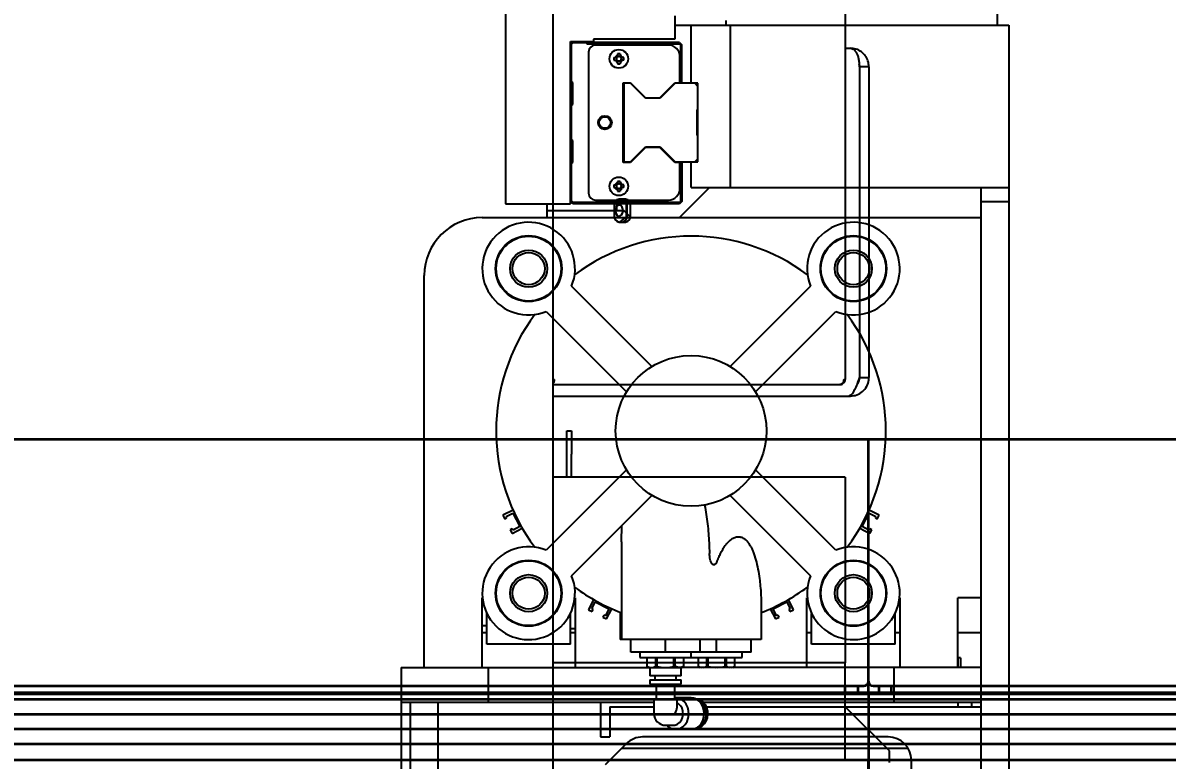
# Model space of a CAD drawing. Header units: inches. Extents: x 16559 to 58559, y 6500 to 36200.
# Drawn here: x 24480 to 24973.3, y 29942.3 to 30260.3 of the extents above; entities that cross this region are included whole.
import ezdxf

# ---------------------------------------------------------------- set-up
doc = ezdxf.new("R2010")
doc.units = ezdxf.units.IN
doc.header["$LTSCALE"] = 300
doc.layers.add('GUIDE', color=4, linetype='Continuous', lineweight=35)
for name, color, linetype in [('MACCHINA', 40, 'Continuous'), ('MORSE', 41, 'Continuous'), ('QUOTE', 7, 'Continuous')]:
    doc.layers.add(name, color=color, linetype=linetype)
doc.styles.get("Standard").update_dxf_attribs({"font": 'romans.shx'})
doc.dimstyles.new('sc1a100', dxfattribs={"dimscale": 100, "dimtxt": 3, "dimasz": 3, "dimexe": 0, "dimexo": 0, "dimgap": 1, "dimtad": 1, "dimzin": 12, "dimdsep": 46, "dimtxsty": 'Standard', "dimblk": 'CLOSEDBLANK', "dimcen": 1, "dimclrd": 253, "dimclre": 253, "dimclrt": 2, "dimadec": 0, "dimazin": 3, "dimtfac": 1, "dimtmove": 0, "dimatfit": 1, "dimldrblk": 'CLOSEDBLANK', "dimfxl": 1, "dimtolj": 1, "dimtzin": 0, "dimarcsym": 0})
doc.dimstyles.new('sc1a100_pollici', dxfattribs={"dimscale": 100, "dimtxt": 3, "dimasz": 3, "dimexe": 0, "dimexo": 0, "dimgap": 1, "dimtad": 1, "dimzin": 12, "dimdsep": 46, "dimtxsty": 'Standard', "dimblk": 'CLOSEDBLANK', "dimcen": 1, "dimclrd": 253, "dimclre": 253, "dimclrt": 2, "dimadec": 0, "dimazin": 3, "dimtfac": 1, "dimtmove": 0, "dimatfit": 1, "dimldrblk": 'CLOSEDBLANK', "dimfxl": 1, "dimtolj": 1, "dimtzin": 0, "dimarcsym": 0})

# ---------------------------------------------------------------- blocks, each defined once
blk = doc.blocks.new('A$C2460d640')
at = {"layer": 'GUIDE'}
for p, q in [((0, 413.29), (-2000, 413.29)), ((0, 413.05), (0, 413.29)), ((0, 349.36), (0, 413.05)), ((0, 345.6), (0, 349.36)), ((0, 309), (0, 345.6)), ((-1998, 307), (-2, 307)), ((-10, 304), (-10, 307)), ((-4.5, 304), (-4.5, 307)), ((0, 304), (0, 309)), ((0, 304), (-2000, 304)), ((0, 303.5), (-2000, 303.5)), ((0, 301.14), (-2000, 301.14)), ((0, 304), (0, 303.5)), ((0, 303.5), (0, 301.14)), ((0, 301.14), (0, 294.64)), ((0, 294.64), (-2000, 294.64)), ((0, 294.64), (0, 288.36)), ((0, 288.36), (-2000, 288.36)), ((0, 288.36), (0, 281.86)), ((0, 281.86), (-2000, 281.86)), ((0, 281.86), (0, 275)), ((0, 275), (-2200, 275)), ((0, 269), (0, 275))]:
    blk.add_line(p, q, dxfattribs=at)
blk.add_arc((-2, 309), 2, 270, 0, dxfattribs=at)
blk = doc.blocks.new('A$C17fb79fa')
at = {"layer": 'GUIDE'}
for p, q in [((2000, 413.29), (0, 413.29)), ((0, 413.05), (0, 413.29)), ((0, 349.36), (0, 413.05)), ((0, 345.6), (0, 349.36)), ((0, 309), (0, 345.6)), ((2, 307), (1998, 307)), ((4.5, 307), (4.5, 304)), ((10, 304), (10, 307)), ((4000, 304), (0, 304)), ((0, 304), (0, 303.5)), ((4000, 303.5), (0, 303.5)), ((0, 303.5), (0, 301.14)), ((4000, 301.14), (0, 301.14)), ((0, 301.14), (0, 294.64)), ((4000, 294.64), (0, 294.64)), ((0, 294.64), (0, 288.36)), ((4000, 288.36), (0, 288.36)), ((0, 288.36), (0, 281.86)), ((4000, 281.86), (0, 281.86)), ((0, 281.86), (0, 275)), ((4000, 275), (0, 275)), ((0, 275), (0, 269))]:
    blk.add_line(p, q, dxfattribs=at)
blk.add_arc((2, 309), 2, 180, 270, dxfattribs=at)
blk = doc.blocks.new('A$Ced154922')
at = {"layer": 'MACCHINA', "linetype": 'Continuous', "lineweight": 25}
for p, q in [((964, 1712.83), (964, -434.77)), ((1090, 1712.83), (1090, -232.77)), ((1090, -89.97), (1092.2, -89.97)), ((1096.13, -97.97), (1096.13, -231.97)), ((1100.2, -97.97), (1096.2, -97.97)), ((1096.2, -97.97), (1096.2, -231.97)), ((1100.2, -97.97), (1100.2, -231.97)), ((990.8, -156.15), (992.21, -155)), ((992.12, -155.02), (990.86, -156.04)), ((995.31, -154.97), (992.49, -154.97)), ((992.79, -154.97), (995.7, -157.34)), ((995.7, -157.34), (995.7, -162.54)), ((995.7, -162.6), (995.7, -157.34)), ((990.36, -157.97), (990.36, -161.97)), ((995.7, -162.54), (992.72, -164.97)), ((992.79, -164.97), (995.7, -162.6)), ((995.63, -162.6), (995.7, -162.6)), ((996.02, -161.97), (996.02, -157.97)), ((997.44, -161.97), (997.44, -157.97)), ((992.3, -164.96), (990.75, -163.69)), ((990.86, -163.9), (992.12, -164.93)), ((992.49, -164.97), (995.31, -164.97)), ((964, -232.77), (964.64, -232.77)), ((964, -234.97), (1087.69, -234.97)), ((1087.69, -234.97), (1087.8, -234.97)), ((1089.36, -232.77), (1090, -232.77)), ((1096.2, -231.97), (1100.2, -231.97)), ((964, -239.97), (1091.49, -239.97)), ((1091.49, -239.97), (1092.2, -239.97)), ((1092.2, -239.97), (1092.2, -239.64)), ((970, -254.97), (972, -254.97)), ((970, -264.97), (970, -254.97)), ((972, -254.97), (972, -264.97)), ((970, -274.97), (970, -264.97)), ((972, -274.97), (972, -264.97)), ((1090, -274.97), (964, -274.97)), ((1090, -274.97), (1090, -282.97)), ((1090, -282.97), (1090, -346.97)), ((1090, -346.97), (1090, -354.97)), ((1090, -354.97), (964, -354.97)), ((1090, -394.31), (1090, -354.97)), ((1109, -392.97), (1090, -373.97)), ((1090, -397.14), (1090, -394.31)), ((1109, -397.97), (1109, -392.97))]:
    blk.add_line(p, q, dxfattribs=at)
at = {"layer": 'MACCHINA', "linetype": 'Continuous', "lineweight": 25, "flags": 128}
blk.add_lwpolyline([(991.67, -162.02), (992.3, -162.32), (992.96, -162.26), (993.55, -161.85), (993.99, -161.14), (994.2, -160.26), (994.16, -159.32), (993.87, -158.48), (993.37, -157.86), (992.74, -157.56), (992.08, -157.62), (991.49, -158.04), (991.05, -158.74), (990.84, -159.63), (990.88, -160.56), (991.17, -161.4), (991.67, -162.02)], dxfattribs=at)
at = {"layer": 'MACCHINA', "linetype": 'Continuous', "lineweight": 25}
for centre, start, end in [((993.02, -157.6), 101.4218, 188.0495), ((993.37, -157.6), 351.9505, 78.5782), ((994.78, -157.6), 351.9505, 78.5782), ((993.02, -162.35), 171.9505, 258.5782), ((993.37, -162.35), 281.4218, 8.0495), ((994.78, -162.35), 281.4218, 8.0495)]:
    blk.add_arc(centre, 2.68, start, end, dxfattribs=at)
for points, knots in [([(1092.2, -89.97), (1092.49, -90.01), (1093.02, -90.08), (1093.67, -90.52), (1094.15, -90.99), (1094.48, -91.41), (1094.88, -92.02), (1095.31, -92.95), (1095.71, -94.39), (1095.99, -96.09), (1096.08, -97.33), (1096.13, -97.97)], [0, 0, 0, 0, 0.146953, 0.273158, 0.345813, 0.409254, 0.463507, 0.58829, 0.718749, 0.855739, 1, 1, 1, 1]), ([(1100.2, -97.97), (1100.12, -97.11), (1099.95, -95.39), (1098.72, -93.12), (1096.92, -91.36), (1094.69, -90.19), (1093.02, -90.04), (1092.2, -89.97)], [0, 0, 0, 0, 0.194579, 0.388844, 0.580046, 0.79382, 1, 1, 1, 1]), ([(1096.2, -97.97), (1096.19, -97.57), (1096.18, -97.17), (1096.03, -96.83), (1096.03, -96.83)], [0, 0, 0, 0, 0.976432, 1, 1, 1, 1]), ([(964, -234.57), (964.09, -234.5), (964.34, -234.28), (964.6, -233.63), (964.63, -233.06), (964.64, -232.77)], [0, 0, 0, 0, 0.205436, 0.602718, 1, 1, 1, 1]), ([(1096.13, -231.97), (1095.78, -232.93), (1095.07, -234.85), (1094.01, -237.36), (1092.94, -239.17), (1092.1, -239.9), (1091.62, -239.96), (1091.49, -239.97)], [0, 0, 0, 0, 0.22889, 0.457838, 0.686786, 0.915734, 1, 1, 1, 1]), ([(1092.2, -239.97), (1093.16, -239.87), (1095.08, -239.67), (1097.59, -238.11), (1099.4, -235.83), (1100.13, -233.63), (1100.19, -232.32), (1100.2, -231.97)], [0, 0, 0, 0, 0.22889, 0.457838, 0.686786, 0.915734, 1, 1, 1, 1]), ([(1095.08, -234.72), (1095.1, -234.71), (1095.58, -234.37), (1096.05, -233.36), (1096.15, -232.39), (1096.2, -231.97)], [0, 0, 0, 0, 0.029849, 0.579165, 1, 1, 1, 1])]:
    blk.add_open_spline(points, degree=3, knots=knots, dxfattribs=at)
for points in [[(1089.36, -232.77), (1089.32, -233.06), (1089.26, -233.64), (1088.87, -234.36), (1088.33, -234.87), (1087.9, -234.94), (1087.69, -234.97)], [(1087.8, -234.97), (1088.09, -234.94), (1088.66, -234.87), (1089.39, -234.36), (1089.9, -233.64), (1089.97, -233.06), (1090, -232.77)]]:
    blk.add_open_spline(points, degree=3, dxfattribs=at)
blk = doc.blocks.new('A$C35a7cedc1')
at = {"layer": 'MORSE'}
for p, q in [((-156.5, -35.25), (-156.5, -157)), ((55.5, -50), (55.5, -80)), ((-83.5, -76), (-83.5, -86)), ((-61.5, -78), (-61.5, -80)), ((-83.5, -80), (60.5, -80)), ((-76.5, -105), (-76.5, -80)), ((-59.5, -150), (-59.5, -80)), ((60.5, -80), (60.5, -689)), ((-128.5, -87), (-118.5, -87)), ((-128.5, -157), (-128.5, -87)), ((-128.5, -88), (-127.5, -87)), ((-128.5, -88), (-128, -88.21)), ((-128, -88.21), (-127.29, -87.5)), ((-128, -104.29), (-128, -88.21)), ((-127.5, -87), (-127.29, -87.5)), ((-127.29, -87.5), (-121.71, -87.5)), ((-121.5, -87), (-121.71, -87.5)), ((-121.71, -87.5), (-121.21, -88)), ((-121, -87.5), (-121.5, -87)), ((-121, -87.5), (-121.21, -88)), ((-121.21, -88), (-81, -88)), ((-81.5, -87.5), (-121, -87.5)), ((-83.5, -86), (-118.5, -86)), ((-118.5, -86), (-118.5, -87)), ((-86.27, -88.58), (-117.63, -88.58)), ((-81.5, -87.5), (-80.5, -88.5)), ((-81, -88), (-81, -105)), ((-80.5, -105), (-80.5, -88.5)), ((-120.63, -91.58), (-120.63, -152.42)), ((-108.2, -93.92), (-108.98, -93.15)), ((-108.2, -92.38), (-108.2, -93.92)), ((-107.05, -93.47), (-108.2, -93.47)), ((-107.05, -92.38), (-107.05, -93.92)), ((-107.05, -93.92), (-106.28, -93.15)), ((-81.27, -104.8), (-81.27, -93.58)), ((-109.75, -93.92), (-108.2, -93.92)), ((-109.75, -95.07), (-108.2, -95.07)), ((-108.2, -95.07), (-108.98, -95.85)), ((-108.66, -93.92), (-108.66, -95.07)), ((-108.2, -95.07), (-108.2, -96.62)), ((-107.05, -95.53), (-108.2, -95.53)), ((-105.5, -93.92), (-107.05, -93.92)), ((-107.05, -95.07), (-107.05, -96.62)), ((-107.05, -95.07), (-106.28, -95.85)), ((-105.5, -95.07), (-107.05, -95.07)), ((-106.59, -93.92), (-106.59, -95.07)), ((-128.5, -104.5), (-128, -104.29)), ((-128, -105), (-128.5, -104.5)), ((-127.5, -104.79), (-128, -104.29)), ((-128, -105), (-127.5, -104.79)), ((-128, -105), (-128, -114)), ((-127.5, -114.21), (-127.5, -104.79)), ((-105.7, -104.8), (-102.56, -104.8)), ((-105.7, -139.2), (-105.7, -104.8)), ((-102.64, -105), (-105.5, -105)), ((-105.5, -105), (-105.5, -139)), ((-105, -105), (-105.5, -105.5)), ((-96.14, -111.5), (-102.64, -105)), ((-102.56, -104.8), (-96.06, -111.3)), ((-89.94, -111.3), (-83.44, -104.8)), ((-83.36, -105), (-89.86, -111.5)), ((-83.44, -104.8), (-81.27, -104.8)), ((-73.5, -105), (-83.36, -105)), ((-73.5, -106.4), (-74.9, -105)), ((-73.5, -139), (-73.5, -105)), ((-128, -110), (-128.5, -110)), ((-89.86, -111.5), (-96.14, -111.5)), ((-96.06, -111.3), (-89.94, -111.3)), ((-128.5, -114.5), (-128, -114)), ((-128.5, -114.5), (-128, -114.71)), ((-128, -114), (-127.5, -114.21)), ((-128, -114.71), (-127.5, -114.21)), ((-128, -129.29), (-128, -114.71)), ((-73.9, -116.5), (-73.5, -116.1)), ((-73.9, -127.5), (-73.9, -116.5)), ((-73.5, -118), (-73.9, -118)), ((-73.9, -126), (-73.5, -126)), ((-73.5, -127.9), (-73.9, -127.5)), ((-128.5, -129.5), (-128, -129.29)), ((-128, -130), (-128.5, -129.5)), ((-127.5, -129.79), (-128, -129.29)), ((-128, -130), (-127.5, -129.79)), ((-128, -130), (-128, -139)), ((-127.5, -139.21), (-127.5, -129.79)), ((-102.64, -139), (-96.14, -132.5)), ((-96.06, -132.7), (-102.56, -139.2)), ((-96.14, -132.5), (-89.86, -132.5)), ((-89.94, -132.7), (-96.06, -132.7)), ((-83.44, -139.2), (-89.94, -132.7)), ((-89.86, -132.5), (-83.36, -139)), ((-74.9, -139), (-73.5, -137.6)), ((-128.5, -139.5), (-128, -139)), ((-128, -139.71), (-128.5, -139.5)), ((-128, -139), (-127.5, -139.21)), ((-128, -139.71), (-127.5, -139.21)), ((-128, -155.79), (-128, -139.71)), ((-102.56, -139.2), (-105.7, -139.2)), ((-105.5, -138.5), (-105, -139)), ((-105.5, -139), (-102.64, -139)), ((-81.27, -139.2), (-83.44, -139.2)), ((-83.36, -139), (-73.5, -139)), ((-81.27, -150.42), (-81.27, -139.2)), ((-81, -139), (-81, -156.5)), ((-80.5, -139), (-80.5, -156)), ((-76.5, -150), (-76.5, -139)), ((-108.2, -147.38), (-108.2, -148.92)), ((-107.05, -147.38), (-107.05, -148.92)), ((-109.75, -148.92), (-108.2, -148.92)), ((-109.75, -150.07), (-108.2, -150.07)), ((-108.2, -148.92), (-108.98, -148.15)), ((-108.2, -150.07), (-108.98, -150.85)), ((-108.66, -148.92), (-108.66, -150.07)), ((-107.05, -148.47), (-108.2, -148.47)), ((-108.2, -150.07), (-108.2, -151.62)), ((-107.05, -150.53), (-108.2, -150.53)), ((-107.05, -148.92), (-106.28, -148.15)), ((-105.5, -148.92), (-107.05, -148.92)), ((-107.05, -150.07), (-106.28, -150.85)), ((-105.5, -150.07), (-107.05, -150.07)), ((-107.05, -150.07), (-107.05, -151.62)), ((-106.59, -148.92), (-106.59, -150.07)), ((-68.5, -150), (-81.5, -163)), ((-76.5, -150), (60.5, -150)), ((48.5, -150), (48.5, -699.5)), ((-156.5, -157), (-128.5, -157)), ((-138.5, -163), (-138.5, -157)), ((-128, -155.79), (-128.5, -156)), ((-127.5, -157), (-128.5, -156)), ((-127.29, -156.5), (-128, -155.79)), ((-127.29, -156.5), (-127.5, -157)), ((-81.5, -157), (-127.5, -157)), ((-81, -156.5), (-127.29, -156.5)), ((-117.63, -155.42), (-86.27, -155.42)), ((-108.5, -160), (-108.5, -157)), ((-80.5, -156), (-81.5, -157)), ((48.5, -156), (60.5, -156)), ((-138.5, -160), (-105.5, -160)), ((-102.5, -163), (-105.5, -160)), ((-166.5, -163), (48.5, -163)), ((-191.5, -357), (-191.5, -188)), ((-93.34, -227.2), (-127.98, -192.56)), ((-25.02, -192.56), (-59.66, -227.2)), ((-138.94, -203.52), (-104.3, -238.16)), ((-48.7, -238.16), (-14.06, -203.52)), ((-104.3, -271.84), (-138.94, -306.48)), ((-14.06, -306.48), (-48.7, -271.84)), ((-127.98, -317.44), (-93.34, -282.8)), ((-59.66, -282.8), (-25.02, -317.44)), ((-153.24, -289.16), (-157.62, -291.39)), ((-156.23, -291.92), (-153.29, -290.42)), ((-153.29, -290.42), (-150.29, -296.3)), ((-2.71, -296.3), (0.29, -290.42)), ((4.62, -291.39), (0.24, -289.16)), ((0.29, -290.42), (3.23, -291.92)), ((-157.62, -291.39), (-156.8, -293)), ((-156.8, -293), (-155.91, -292.54)), ((-155.91, -292.54), (-156.23, -291.92)), ((-106.5, -302.91), (-106.38, -295.84)), ((3.23, -291.92), (2.91, -292.54)), ((2.91, -292.54), (3.8, -293)), ((3.8, -293), (4.62, -291.39)), ((-153.55, -297.18), (-154.44, -297.63)), ((-154.44, -297.63), (-153.62, -299.23)), ((-153.62, -299.23), (-149.24, -297)), ((-153.23, -297.8), (-153.55, -297.18)), ((-150.29, -296.3), (-153.23, -297.8)), ((-3.76, -297), (0.62, -299.23)), ((0.23, -297.8), (-2.71, -296.3)), ((0.55, -297.18), (0.23, -297.8)), ((1.44, -297.63), (0.55, -297.18)), ((0.62, -299.23), (1.44, -297.63)), ((-106.5, -302.91), (-106.5, -345)), ((-166.5, -357), (-166.5, -327)), ((-166.4, -327), (-166.5, -327)), ((-126.5, -327), (-126.6, -327)), ((-126.5, -327), (-126.5, -357)), ((-118.5, -327.74), (-120.73, -332.12)), ((-119.3, -331.73), (-117.8, -328.79)), ((-117.8, -328.79), (-111.92, -331.79)), ((-46.25, -330.41), (-46.25, -345)), ((-41.08, -331.79), (-35.2, -328.79)), ((-35.2, -328.79), (-33.7, -331.73)), ((-32.27, -332.12), (-34.5, -327.74)), ((-26.4, -327), (-26.5, -327)), ((-26.5, -357), (-26.5, -327)), ((13.5, -327), (13.4, -327)), ((13.5, -327), (13.5, -357)), ((48.5, -327), (38.5, -327)), ((38.5, -357), (38.5, -327)), ((-164.5, -347), (-164.5, -333.72)), ((-128.5, -347), (-128.5, -333.72)), ((-120.73, -332.12), (-119.13, -332.94)), ((-118.68, -332.05), (-119.3, -331.73)), ((-119.13, -332.94), (-118.68, -332.05)), ((-114.04, -334.41), (-114.5, -335.3)), ((-114.5, -335.3), (-112.89, -336.12)), ((-113.42, -334.73), (-114.04, -334.41)), ((-111.92, -331.79), (-113.42, -334.73)), ((-112.89, -336.12), (-110.66, -331.74)), ((-107, -333.27), (-107, -345)), ((-42.34, -331.74), (-40.11, -336.12)), ((-39.58, -334.73), (-41.08, -331.79)), ((-40.11, -336.12), (-38.5, -335.3)), ((-38.96, -334.41), (-39.58, -334.73)), ((-38.5, -335.3), (-38.96, -334.41)), ((-33.7, -331.73), (-34.32, -332.05)), ((-34.32, -332.05), (-33.87, -332.94)), ((-33.87, -332.94), (-32.27, -332.12)), ((-24.5, -347), (-24.5, -333.72)), ((11.5, -347), (11.5, -333.72)), ((-166.5, -339), (-164.5, -339)), ((-166.5, -342), (-164.5, -342)), ((-126.5, -340.4), (-128.5, -340.4)), ((-128.5, -342), (-126.5, -342)), ((-46.25, -345), (-107, -345)), ((-102.5, -350.5), (-102.5, -345)), ((-87.5, -350.5), (-87.5, -345)), ((-72.5, -350.5), (-72.5, -345)), ((-65.5, -350.5), (-65.5, -345)), ((-50.5, -350.5), (-50.5, -345)), ((-26.5, -342), (-24.5, -342)), ((11.5, -342), (13.5, -342)), ((38.5, -342), (48.5, -342)), ((-128.5, -347), (-164.5, -347)), ((11.5, -347), (-24.5, -347)), ((-50.5, -350.5), (-102.5, -350.5)), ((-98.5, -350.5), (-98.5, -352.7)), ((-98.5, -352.7), (-54.5, -352.7)), ((-95.39, -356.56), (-95.39, -352.7)), ((-91.73, -356.56), (-91.73, -352.7)), ((-91.16, -356.56), (-91.16, -352.7)), ((-83.84, -356.56), (-83.84, -352.7)), ((-83.27, -356.56), (-83.27, -352.7)), ((-79.61, -356.56), (-79.61, -352.7)), ((-76.5, -352.7), (-76.5, -350.5)), ((-73.4, -352.7), (-73.4, -356.56)), ((-69.73, -356.56), (-69.73, -352.7)), ((-69.16, -356.56), (-69.16, -352.7)), ((-61.84, -356.56), (-61.84, -352.7)), ((-61.27, -356.56), (-61.27, -352.7)), ((-57.61, -356.56), (-57.61, -352.7)), ((-54.5, -352.7), (-54.5, -350.5)), ((39.65, -352.87), (38.5, -352.87)), ((38.65, -357), (38.65, -352.87)), ((39.65, -352.87), (39.65, -357)), ((-201.5, -357), (-94.65, -357)), ((-201.5, -357), (-201.5, -502.5)), ((-164, -357), (-164, -372)), ((-95.4, -356.56), (-94.3, -357.2)), ((-95.4, -356.56), (-95.39, -356.56)), ((-94.3, -357.2), (-94.3, -360.7)), ((-80.7, -357.2), (-94.3, -357.2)), ((-91.73, -356.56), (-91.16, -356.56)), ((-83.84, -356.56), (-83.27, -356.56)), ((-80.7, -357.2), (-79.6, -356.56)), ((-80.7, -360.7), (-80.7, -357.2)), ((48.5, -357), (-80.35, -357)), ((-79.61, -356.56), (-79.6, -356.56)), ((-73.4, -356.56), (-72.65, -357)), ((-73.4, -356.56), (-73.39, -356.56)), ((-73.39, -356.56), (-71.86, -357)), ((-71.27, -357), (-69.73, -356.56)), ((-69.73, -356.56), (-69.16, -356.56)), ((-69.16, -356.56), (-66.11, -357)), ((-64.91, -357), (-61.84, -356.56)), ((-61.84, -356.56), (-61.27, -356.56)), ((-61.27, -356.56), (-59.74, -357)), ((-59.14, -357), (-57.61, -356.56)), ((-58.35, -357), (-57.6, -356.56)), ((-57.61, -356.56), (-57.6, -356.56)), ((11, -357), (11, -372)), ((-80.7, -360.7), (-94.3, -360.7)), ((-94.3, -362.4), (-94.3, -364.3)), ((-94.3, -362.4), (-80.7, -362.4)), ((-94.3, -364.3), (-80.7, -364.3)), ((-92.1, -360.7), (-92.1, -362.4)), ((-91.5, -364.3), (-91.5, -370.7)), ((-83.5, -370.7), (-83.5, -364.3)), ((-82.9, -362.4), (-82.9, -360.7)), ((-80.7, -364.3), (-80.7, -362.4)), ((-201.5, -372), (-92.5, -372)), ((-197.5, -689), (-197.5, -372)), ((-185.5, -689), (-185.5, -372)), ((-115.5, -372), (-115.5, -387)), ((-111.5, -374), (-111.5, -387)), ((-111.5, -374), (-92.5, -374)), ((-92.5, -370.7), (-92.5, -376.95)), ((-92.5, -370.7), (-82.5, -370.7)), ((-83.06, -370.2), (-83.5, -370.22)), ((-76.41, -370.2), (-83.06, -370.2)), ((-82.5, -374.18), (-82.5, -370.7)), ((-74.75, -370.45), (-74.89, -370.45)), ((-71.24, -372), (48.5, -372)), ((-69.93, -374), (48.5, -374)), ((38.5, -372), (38.5, -374)), ((44.5, -374), (44.5, -372)), ((-87.5, -381.95), (-84.03, -381.95)), ((-74.89, -383.45), (-74.75, -383.45)), ((-115.5, -387), (-111.5, -387)), ((8.5, -387), (-97.36, -387)), ((-104.43, -389.93), (-113.57, -399.07)), ((17.16, -392), (-106.5, -392)), ((18.5, -397), (-111.5, -397)), ((18.5, -481.83), (18.5, -397))]:
    blk.add_line(p, q, dxfattribs=at)
at = {"layer": 'MORSE', "flags": 128}
for points in [[(-84.03, -381.95), (-83.47, -381.9), (-82.38, -381.54), (-81.41, -380.83), (-80.63, -379.83), (-80.11, -378.62), (-79.88, -377.29), (-79.96, -375.93), (-80.34, -374.65), (-80.99, -373.54), (-81.87, -372.68), (-82.5, -372.3)], [(-82.41, -383.65), (-81.14, -383.29), (-79.98, -382.59), (-78.98, -381.58), (-78.2, -380.32), (-77.68, -378.89), (-77.46, -377.34), (-77.53, -375.78), (-77.91, -374.28), (-78.56, -372.92), (-79.45, -371.78), (-80.54, -370.92), (-81.77, -370.38), (-83.06, -370.2)], [(-70.79, -376.95), (-70.94, -375.39), (-71.39, -373.92), (-72.1, -372.61), (-73.05, -371.54), (-74.18, -370.75), (-75.43, -370.3), (-76.41, -370.2)], [(-74.75, -370.45), (-73.5, -370.63), (-72.32, -371.14), (-71.27, -371.97), (-70.41, -373.07), (-69.78, -374.38), (-69.42, -375.82), (-69.35, -377.33), (-69.56, -378.81), (-70.06, -380.2), (-70.81, -381.41), (-71.77, -382.38), (-72.9, -383.06), (-74.12, -383.41), (-74.75, -383.45)], [(-74.18, -383.15), (-73.05, -382.36), (-72.1, -381.29), (-71.39, -379.98), (-70.94, -378.51), (-70.79, -376.95)], [(-70.03, -376.95), (-70.17, -378.45), (-70.6, -379.87), (-71.29, -381.13), (-72.21, -382.16), (-73.29, -382.92)], [(-86.84, -381.95), (-86.15, -382.59), (-84.98, -383.29), (-83.71, -383.65), (-76.41, -383.7)], [(-76.41, -383.7), (-75.43, -383.6), (-73.29, -382.92)], [(-74.5, -383.35), (-74.74, -383.4)]]:
    blk.add_lwpolyline(points, dxfattribs=at)
at = {"layer": 'MORSE'}
for centre, radius in [((-107.63, -94.5), 4), ((-113.63, -122), 2.96), ((-113.63, -122), 2.46), ((-107.63, -149.5), 4), ((-146.5, -185), 14.25), ((-146.5, -185), 14), ((-6.5, -185), 14.25), ((-6.5, -185), 14), ((-146.5, -185), 8), ((-6.5, -185), 8), ((-146.5, -185), 6.92), ((-6.5, -185), 6.92), ((-76.5, -255), 32.5), ((-146.5, -325), 14.25), ((-6.5, -325), 14.25), ((-146.5, -325), 14), ((-6.5, -325), 14), ((-146.5, -325), 8), ((-146.5, -325), 6.92), ((-6.5, -325), 8), ((-6.5, -325), 6.92)]:
    blk.add_circle(centre, radius, dxfattribs=at)
for centre, radius, start, end in [((-117.63, -91.58), 3, 90, 180), ((-86.27, -93.58), 5, 0, 90), ((-114.28, -103.74), 11.85, 59.1092, 63.3848), ((-98.39, -87.84), 11.85, 206.6152, 210.8908), ((-107.63, -107.9), 15.53, 87.8786, 92.1214), ((-100.97, -103.74), 11.85, 116.6152, 120.8908), ((-116.87, -87.84), 11.85, 329.1092, 333.3848), ((-94.23, -94.5), 15.53, 177.8786, 182.1214), ((-98.39, -101.16), 11.85, 149.1092, 153.3848), ((-114.28, -85.26), 11.85, 296.6152, 300.8908), ((-107.63, -81.1), 15.53, 267.8786, 272.1214), ((-100.97, -85.26), 11.85, 239.1092, 243.3848), ((-116.87, -101.16), 11.85, 26.6152, 30.8908), ((-121.03, -94.5), 15.53, 357.8786, 2.1214), ((-107.63, -162.9), 15.53, 87.8786, 92.1214), ((-117.63, -152.42), 3, 180, 270), ((-94.23, -149.5), 15.53, 177.8786, 182.1214), ((-114.28, -158.74), 11.85, 59.1092, 63.3848), ((-98.39, -142.84), 11.85, 206.6152, 210.8908), ((-98.39, -156.16), 11.85, 149.1092, 153.3848), ((-114.28, -140.26), 11.85, 296.6152, 300.8908), ((-107.63, -136.1), 15.53, 267.8786, 272.1214), ((-100.97, -158.74), 11.85, 116.6152, 120.8908), ((-100.97, -140.26), 11.85, 239.1092, 243.3848), ((-116.87, -142.84), 11.85, 329.1092, 333.3848), ((-116.87, -156.16), 11.85, 26.6152, 30.8908), ((-121.03, -149.5), 15.53, 357.8786, 2.1214), ((-86.27, -150.42), 5, 270, 0), ((-166.5, -188), 25, 90, 180), ((-146.5, -185), 20, 337.799, 292.201), ((-6.5, -185), 20, 247.799, 202.201), ((-76.5, -255), 84, 53.3227, 126.6773), ((-76.5, -255), 84, 143.3227, 216.6773), ((-76.5, -255), 84, 323.3227, 36.6773), ((-146.5, -325), 20, 67.799, 22.201), ((-6.5, -325), 20, 157.799, 112.201), ((-76.5, -255), 84, 233.3227, 249.0752), ((-76.5, -255), 84, 291.1075, 306.6773), ((-76.24, -376.55), 6.23, 356.2879, 76.0512), ((-87.5, -376.95), 5, 180, 270), ((-97.36, -397), 10, 90, 135), ((8.5, -397), 10, 0, 90)]:
    blk.add_arc(centre, radius, start, end, dxfattribs=at)
blk.add_ellipse((-87.5, -376.95), major_axis=(4.41, 4.41), ratio=0.535184, start_param=5.203786, end_param=5.791788, dxfattribs=at)
for points, knots in [([(-70.63, -286.97), (-70.39, -288.32), (-69.9, -291.03), (-69.37, -295.11), (-68.96, -299.19), (-68.67, -303.42), (-68.58, -306.3), (-68.53, -307.82)], [0, 0, 0, 0, 0.1964179, 0.3941933, 0.5880299, 0.7818336, 1, 1, 1, 1]), ([(-65.24, -311.15), (-64.97, -310.49), (-64.46, -309.21), (-63.58, -307.39), (-62.67, -305.81), (-61.75, -304.43), (-60.78, -303.23), (-59.68, -302.14), (-58.4, -301.22), (-57.15, -300.72), (-56.1, -300.6), (-55.1, -300.69), (-54.16, -301.06), (-53.32, -301.63), (-52.58, -302.29), (-51.76, -303.27), (-50.97, -304.49), (-50.28, -305.83), (-49.4, -307.86), (-48.46, -310.78), (-47.59, -314.62), (-46.99, -318.37), (-46.58, -322.13), (-46.31, -326.05), (-46.27, -328.88), (-46.25, -330.41)], [0, 0, 0, 0, 0.044575, 0.086173, 0.125097, 0.1576, 0.187698, 0.219265, 0.250837, 0.282237, 0.298096, 0.31385, 0.343105, 0.359284, 0.376925, 0.406095, 0.439788, 0.46923, 0.502267, 0.580263, 0.664094, 0.751528, 0.820825, 0.90356, 1, 1, 1, 1]), ([(-65.24, -311.15), (-65.3, -311.31), (-65.43, -311.62), (-65.68, -312.07), (-65.94, -312.4), (-66.21, -312.61), (-66.42, -312.72), (-66.65, -312.76), (-66.89, -312.72), (-67.13, -312.6), (-67.38, -312.38), (-67.63, -312.04), (-67.96, -311.4), (-68.25, -310.44), (-68.47, -309.17), (-68.51, -308.29), (-68.53, -307.82)], [0, 0, 0, 0, 0.067817, 0.125393, 0.196658, 0.225676, 0.251248, 0.279989, 0.308746, 0.3404, 0.37716, 0.433264, 0.502387, 0.655337, 0.820858, 1, 1, 1, 1]), ([(-95.39, -356.56), (-94.78, -356.82), (-93.56, -357.34), (-92.34, -356.83), (-91.73, -356.56)], [0, 0, 0, 0, 0.498448, 1, 1, 1, 1]), ([(-91.16, -356.56), (-89.95, -356.82), (-87.5, -357.34), (-85.06, -356.83), (-83.84, -356.56)], [0, 0, 0, 0, 0.498448, 1, 1, 1, 1]), ([(-79.61, -356.56), (-80.22, -356.82), (-81.44, -357.34), (-82.66, -356.82), (-83.27, -356.56)], [0, 0, 0, 0, 0.499966, 1, 1, 1, 1])]:
    blk.add_open_spline(points, degree=3, knots=knots, dxfattribs=at)
blk = doc.blocks.new('_ClosedBlank')
at = {"color": 0, "linetype": 'ByBlock', "lineweight": -2}
for p, q in [((-1, 0.1667), (0, 0)), ((-1, 0.1667), (-1, -0.1667)), ((0, 0), (-1, -0.1667))]:
    blk.add_line(p, q, dxfattribs=at)
blk = doc.blocks.new('*D30')
at = {"layer": 'Defpoints', "color": 0, "transparency": 16777216}
for p in [(18582.94, 32574.28), (24577.63, 32574.28), (19620.35, 29474.28)]:
    blk.add_point(p, dxfattribs=at)
at = {"layer": 'QUOTE', "color": 253, "lineweight": -2, "transparency": 16777216}
for p, q in [((18582.94, 32874.28), (18582.94, 33174.28)), ((24577.63, 32574.28), (18582.94, 32574.28)), ((18582.94, 32574.28), (18582.94, 32274.28)), ((18582.94, 29774.28), (18582.94, 32274.28)), ((18582.94, 29474.28), (18582.94, 29774.28)), ((19620.35, 29474.28), (18582.94, 29474.28)), ((18582.94, 29174.28), (18582.94, 28874.28))]:
    blk.add_line(p, q, dxfattribs=at)
at = {"layer": 'QUOTE', "color": 253, "lineweight": -2, "transparency": 16777216, "xscale": 300, "yscale": 300, "zscale": 300}
for p, rotation in [((18582.94, 32574.28), 270), ((18582.94, 29474.28), 90)]:
    blk.add_blockref('_ClosedBlank', p, dxfattribs=dict(at, rotation=rotation))
at = {"layer": 'QUOTE', "color": 2, "transparency": 16777216, "char_height": 300, "attachment_point": 5, "rotation": 90}
for s, insert in [('\\A1;[10\'-2 1/16"]', (18911.51, 31024.28)), ('\\A1;3100', (18332.94, 31024.28))]:
    blk.add_mtext(s, dxfattribs=dict(at, insert=insert))
blk = doc.blocks.new('*D31')
at = {"layer": 'Defpoints', "color": 0, "transparency": 16777216}
for p in [(36844.56, 34804.4), (22644.56, 29942.28), (36844.56, 29942.28)]:
    blk.add_point(p, dxfattribs=at)
at = {"layer": 'QUOTE', "color": 253, "lineweight": -2, "transparency": 16777216}
for p, q in [((22644.56, 29942.28), (22644.56, 34804.4)), ((22944.56, 34804.4), (36544.56, 34804.4)), ((36844.56, 29942.28), (36844.56, 34804.4))]:
    blk.add_line(p, q, dxfattribs=at)
at = {"layer": 'QUOTE', "color": 253, "lineweight": -2, "transparency": 16777216, "xscale": 300, "yscale": 300, "zscale": 300, "rotation": 180}
blk.add_blockref('_ClosedBlank', (22644.56, 34804.4), dxfattribs=at)
at = {"layer": 'QUOTE', "color": 253, "lineweight": -2, "transparency": 16777216, "xscale": 300, "yscale": 300, "zscale": 300}
blk.add_blockref('_ClosedBlank', (36844.56, 34804.4), dxfattribs=at)
at = {"layer": 'QUOTE', "color": 2, "transparency": 16777216, "insert": (29744.56, 35054.4), "char_height": 300, "attachment_point": 5}
blk.add_mtext('\\A1;B', dxfattribs=at)

msp = doc.modelspace()

# ---------------------------------------------------------------- block references
at = {"layer": 'GUIDE'}
for name in ['A$C2460d640', 'A$C17fb79fa']:
    msp.add_blockref(name, (24844.563, 29667.28), dxfattribs=at)
at = {"layer": 'MACCHINA'}
msp.add_blockref('A$Ced154922', (23744.563, 30339.28), dxfattribs=at)
at = {"layer": 'MORSE'}
msp.add_blockref('A$C35a7cedc1', (24844.563, 30339.28), dxfattribs=at)

# ---------------------------------------------------------------- dimensions: what is measured, and where the dimension line sits
at = {"layer": 'QUOTE'}
dim = msp.add_linear_dim(base=(36844.563, 34804.405), p1=(22644.563, 29942.28), p2=(36844.563, 29942.28), text='B', dimstyle='sc1a100', dxfattribs=at)
dim.commit()
dim.dimension.update_dxf_attribs({"geometry": '*D31', "text_midpoint": (29744.563, 35054.405)})
dim = msp.add_linear_dim(base=(18582.935, 32574.281), p1=(19620.351, 29474.28), p2=(24577.627, 32574.281), angle=90, dimstyle='sc1a100_pollici', override={"dimpost": '\\X'}, dxfattribs=at)
dim.commit()
dim.dimension.update_dxf_attribs({"geometry": '*D30', "text_midpoint": (18582.935, 31024.281), "dimtype": 160})

doc.saveas('drawing.dxf')
